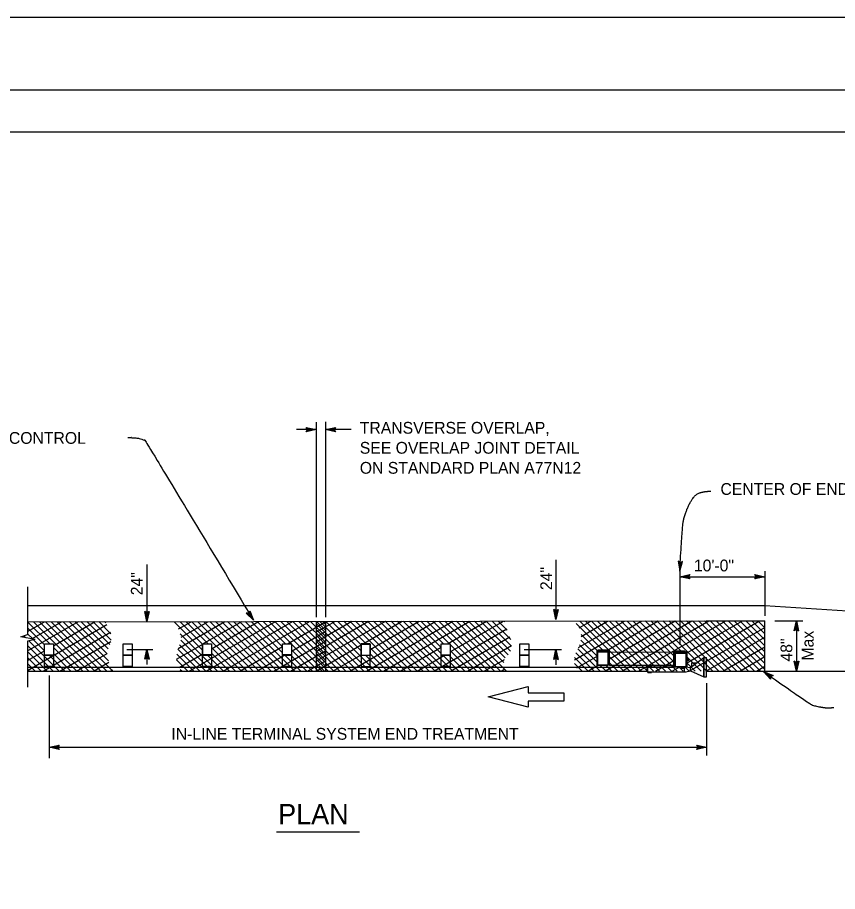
# Model space of a CAD drawing. Extents: x -893 to 867, y -474 to 712.
# Drawn here: x -363 to 125, y 192 to 712 of the extents above; entities that cross this region are included whole.
import ezdxf

# ---------------------------------------------------------------- set-up
doc = ezdxf.new("R2010")
doc.units = 0
for name, color, linetype in [('11 Undefined', 7, 'Continuous'), ('60 Nongeo Data', 7, 'Continuous'), ('border_PLOTTING-ELEMENTS', 7, 'Continuous'), ('border_rw_22x34_Cut_Lines', 7, 'Continuous'), ('border_SHEET', 7, 'Continuous'), ('pp_PRESENTATION', 7, 'Continuous'), ('tcd_BARRIER-CONC', 7, 'Continuous'), ('tcd_BARRIER-CONC-anno', 7, 'Continuous')]:
    doc.layers.add(name, color=color, linetype=linetype)

# ---------------------------------------------------------------- blocks, each defined once
blk = doc.blocks.new('AHT')
at = {"layer": '60 Nongeo Data'}
blk.add_lwpolyline([(-5.9055, 1.3189), (0, 0), (-5.9059, -1.3094), (-5.6957, -0.9602), (-1.3693, -0.0035), (-5.6968, 0.9693), (-5.4886, 0.6205), (-2.7193, 0.002), (-5.4858, -0.6114), (-5.2756, -0.2622), (-4.0791, 0.0031), (-5.2799, 0.2713), (-5.1181, 0), (-5.9059, -1.3094), (-5.1181, 0)], close=True, dxfattribs=at)

msp = doc.modelspace()

# ---------------------------------------------------------------- linework, layer by layer
at = {"layer": '11 Undefined'}
for p, q in [((-13.71, 323.38), (38.08, 353.28)), ((-3.69, 323.39), (48.12, 353.3)), ((6.33, 323.41), (58.16, 353.33)), ((34.38, 328.05), (78.23, 353.37)), ((34.38, 333.83), (68.19, 353.35)), ((34.87, 353.28), (64.67, 323.48)), ((38.4, 353.28), (68.2, 323.48)), ((41.93, 353.29), (71.74, 323.49)), ((45.46, 353.3), (75.27, 323.49)), ((48.99, 353.31), (78.8, 323.49)), ((52.51, 353.31), (81.44, 324.38)), ((56.04, 353.32), (81.44, 327.92)), ((59.57, 353.33), (81.44, 331.45)), ((63.1, 353.34), (81.44, 334.99)), ((66.63, 353.34), (81.44, 338.53)), ((70.16, 353.35), (81.45, 342.06)), ((73.68, 353.36), (81.45, 345.6)), ((77.21, 353.36), (81.45, 349.13)), ((80.74, 353.37), (81.45, 352.67)), ((-356.88, 335.43), (-326.68, 352.87)), ((-356.88, 346.98), (-346.81, 352.79)), ((-356.88, 352.76), (-343.7, 339.57)), ((-356.88, 323.89), (-309.77, 351.09)), ((-356.88, 349.22), (-346.77, 339.11)), ((-354.35, 342.66), (-336.75, 352.83)), ((-353.36, 352.77), (-323.99, 323.4)), ((-349.83, 352.78), (-320.44, 323.39)), ((-346.31, 352.79), (-316.9, 323.38)), ((-342.79, 352.81), (-313.35, 323.37)), ((-341.52, 338.53), (-316.62, 352.91)), ((-339.27, 352.82), (-309.8, 323.36)), ((-335.74, 352.83), (-306.26, 323.35)), ((-332.22, 352.85), (-308.84, 329.47)), ((-328.7, 352.86), (-309.6, 333.77)), ((-325.18, 352.87), (-308.92, 336.62)), ((-321.65, 352.89), (-307.96, 339.19)), ((-318.13, 352.9), (-307.11, 341.88)), ((-314.61, 352.91), (-307.32, 345.63)), ((-311.09, 352.93), (-310.29, 352.13)), ((-269.75, 352.78), (-252.69, 335.72)), ((-267.43, 336.8), (-239.6, 352.86)), ((-267.15, 348.5), (-259.7, 352.8)), ((-266.22, 352.79), (-252.69, 339.26)), ((-265.56, 343.65), (-249.65, 352.83)), ((-262.69, 352.8), (-249.47, 339.57)), ((-260.72, 323.35), (-209.46, 352.94)), ((-259.17, 352.81), (-229.77, 323.4)), ((-255.64, 352.82), (-226.24, 323.41)), ((-252.62, 339.57), (-229.55, 352.89)), ((-252.12, 352.83), (-222.71, 323.42)), ((-250.69, 323.37), (-199.41, 352.97)), ((-248.59, 352.84), (-219.18, 323.42)), ((-247.47, 336.77), (-219.5, 352.92)), ((-245.07, 352.85), (-215.65, 323.43)), ((-241.54, 352.86), (-212.12, 323.44)), ((-240.65, 323.38), (-189.36, 353)), ((-238.01, 352.86), (-208.59, 323.44)), ((-234.49, 352.87), (-205.06, 323.45)), ((-230.96, 352.88), (-201.53, 323.46)), ((-227.44, 352.89), (-198, 323.46)), ((-223.91, 352.9), (-205.25, 334.25)), ((-220.39, 352.91), (-205.25, 337.78)), ((-216.86, 352.92), (-203.61, 339.67)), ((-213.33, 352.93), (-200.07, 339.67)), ((-209.81, 352.94), (-180.36, 323.49)), ((-206.28, 352.95), (-179.8, 326.47)), ((-202.76, 352.96), (-179.8, 330.01)), ((-202.45, 339.67), (-179.31, 353.03)), ((-199.23, 352.97), (-179.8, 333.54)), ((-195.7, 352.98), (-179.8, 337.08)), ((-192.18, 352.99), (-179.8, 340.61)), ((-188.65, 353), (-179.8, 344.15)), ((-185.35, 329.27), (-144.14, 353.06)), ((-185.35, 335.05), (-154.16, 353.05)), ((-185.35, 340.82), (-164.18, 353.04)), ((-185.35, 346.59), (-174.2, 353.03)), ((-185.35, 352.37), (-184.21, 353.02)), ((-185.35, 351.78), (-157.06, 323.49)), ((-185.35, 348.25), (-160.59, 323.49)), ((-185.13, 353.01), (-179.8, 347.69)), ((-183.05, 353.02), (-153.52, 323.49)), ((-181.6, 353.02), (-179.8, 351.22)), ((-179.52, 353.02), (-149.98, 323.49)), ((-175.98, 353.03), (-158.53, 335.57)), ((-172.45, 353.03), (-158.53, 339.11)), ((-168.92, 353.04), (-155.35, 339.46)), ((-165.39, 353.04), (-135.84, 323.49)), ((-165.35, 323.5), (-114.09, 353.09)), ((-161.86, 353.04), (-132.3, 323.49)), ((-158.33, 353.05), (-128.77, 323.49)), ((-157.69, 339.46), (-134.12, 353.07)), ((-155.35, 323.49), (-104.07, 353.1)), ((-154.79, 353.05), (-125.23, 323.49)), ((-153.18, 336.29), (-124.1, 353.08)), ((-151.26, 353.05), (-121.7, 323.49)), ((-147.73, 353.06), (-118.16, 323.49)), ((-145.36, 323.49), (-94.05, 353.11)), ((-144.2, 353.06), (-114.62, 323.49)), ((-140.67, 353.06), (-111.09, 323.49)), ((-137.13, 353.07), (-107.55, 323.49)), ((-133.6, 353.07), (-104.02, 323.49)), ((-130.07, 353.08), (-110.96, 333.97)), ((-126.54, 353.08), (-110.96, 337.5)), ((-123.01, 353.08), (-109.59, 339.67)), ((-119.48, 353.09), (-106.06, 339.67)), ((-115.94, 353.09), (-86.34, 323.48)), ((-115.36, 323.49), (-71.99, 348.53)), ((-112.41, 353.09), (-82.8, 323.48)), ((-108.88, 353.1), (-79.26, 323.48)), ((-107.34, 339.67), (-84.03, 353.12)), ((-105.65, 334.87), (-74.01, 353.14)), ((-105.35, 353.1), (-75.73, 323.48)), ((-101.82, 353.11), (-72.19, 323.48)), ((-98.28, 353.11), (-73.79, 328.61)), ((-94.75, 353.11), (-72.98, 331.34)), ((-91.22, 353.12), (-71.19, 333.08)), ((-87.69, 353.12), (-69.85, 335.28)), ((-84.16, 353.12), (-69.22, 338.19)), ((-80.63, 353.13), (-69.64, 342.14)), ((-77.09, 353.13), (-71.74, 347.78)), ((-73.56, 353.14), (-73.2, 352.78)), ((-31.83, 330.24), (7.98, 353.22)), ((-30.73, 351.71), (-13.87, 334.84)), ((-29.4, 337.42), (-2.06, 353.2)), ((-28.89, 349.26), (-22.13, 353.16)), ((-28.64, 353.15), (1.11, 323.4)), ((-27.84, 344.09), (-12.09, 353.18)), ((-25.11, 353.15), (4.64, 323.4)), ((-21.58, 353.16), (8.17, 323.41)), ((-18.05, 353.17), (11.7, 323.41)), ((-14.52, 353.18), (15.24, 323.42)), ((-13.86, 334.84), (18.01, 353.24)), ((-11.87, 330.21), (28.05, 353.26)), ((-10.99, 353.18), (18.77, 323.42)), ((-7.47, 353.19), (22.3, 323.43)), ((-3.94, 353.2), (25.83, 323.43)), ((-0.41, 353.21), (29.36, 323.43)), ((3.12, 353.21), (28.36, 327.97)), ((6.65, 353.22), (28.36, 331.5)), ((10.17, 353.23), (29.31, 334.1)), ((13.7, 353.23), (32.84, 334.1)), ((17.23, 353.24), (47.02, 323.46)), ((20.76, 353.25), (50.55, 323.46)), ((24.29, 353.26), (54.08, 323.46)), ((27.82, 353.26), (57.61, 323.47)), ((31.34, 353.27), (61.14, 323.47)), ((36.4, 323.44), (81.45, 349.45)), ((-359.09, 344.36), (-357.98, 343.25)), ((-356.88, 345.68), (-353.76, 342.57)), ((-347.6, 323.47), (-307.67, 346.52)), ((-266.15, 345.64), (-243.88, 323.38)), ((-199.95, 335.34), (-179.8, 346.97)), ((-185.35, 344.71), (-164.13, 323.49)), ((-105.37, 323.49), (-70.16, 343.81)), ((-27.84, 345.28), (-17.4, 334.84)), ((46.42, 323.46), (81.45, 343.68)), ((-356.88, 341.21), (-356.7, 341.31)), ((-356.88, 338.61), (-341.72, 323.45)), ((-356.16, 341.43), (-338.17, 323.44)), ((-353.29, 342.1), (-346.77, 335.58)), ((-337.65, 323.44), (-307.29, 340.97)), ((-268.3, 330.52), (-252.69, 339.53)), ((-266.64, 339.06), (-250.94, 323.37)), ((-265.81, 341.77), (-247.41, 323.37)), ((-230.62, 323.4), (-205.25, 338.05)), ((-210.56, 323.44), (-179.8, 341.2)), ((-199.95, 339.55), (-183.89, 323.49)), ((-185.35, 341.18), (-167.67, 323.5)), ((-185.35, 323.5), (-158.53, 338.98)), ((-105.65, 339.26), (-89.87, 323.48)), ((-95.37, 323.48), (-69.15, 338.62)), ((-28.77, 339.14), (-17.93, 328.3)), ((-27.94, 341.85), (-17.93, 331.84)), ((56.44, 323.47), (81.44, 337.9)), ((-356.88, 329.66), (-346.77, 335.5)), ((-356.88, 335.08), (-345.26, 323.46)), ((-344.12, 332.93), (-334.63, 323.43)), ((-341.52, 337.39), (-327.53, 323.41)), ((-341.52, 333.86), (-331.08, 323.42)), ((-327.7, 323.41), (-309.58, 333.88)), ((-268.15, 333.5), (-258, 323.35)), ((-267.5, 336.39), (-254.47, 323.36)), ((-266.77, 325.63), (-252.69, 333.76)), ((-250.12, 333.15), (-240.35, 323.39)), ((-247.47, 337.57), (-233.3, 323.4)), ((-247.47, 334.03), (-236.82, 323.39)), ((-220.59, 323.42), (-203.91, 333.05)), ((-204.06, 333.05), (-194.48, 323.47)), ((-200.53, 323.46), (-179.8, 335.42)), ((-200.52, 333.05), (-190.95, 323.48)), ((-199.95, 336.02), (-187.42, 323.48)), ((-185.35, 337.64), (-171.2, 323.5)), ((-185.35, 334.1), (-174.74, 323.5)), ((-175.35, 323.5), (-158.53, 333.21)), ((-155.78, 332.82), (-146.45, 323.49)), ((-153.18, 337.3), (-139.38, 323.49)), ((-153.18, 333.76), (-142.91, 323.49)), ((-135.36, 323.49), (-110.96, 337.58)), ((-125.36, 323.49), (-108.97, 332.95)), ((-109.95, 332.95), (-100.48, 323.49)), ((-106.41, 332.95), (-96.94, 323.48)), ((-105.65, 335.72), (-93.41, 323.48)), ((-30.92, 334.22), (-20.08, 323.37)), ((-29.79, 336.63), (-16.55, 323.38)), ((-11.87, 332.85), (-2.42, 323.4)), ((34.38, 332.55), (43.49, 323.45)), ((-356.88, 331.54), (-348.81, 323.47)), ((-356.88, 328.01), (-352.36, 323.48)), ((-317.75, 323.38), (-308.6, 328.67)), ((-268.26, 330.08), (-261.53, 323.35)), ((-190.5, 323.48), (-179.8, 329.65)), ((-185.35, 330.57), (-178.27, 323.5)), ((-85.37, 323.48), (-73.39, 330.4)), ((-31.74, 331.5), (-23.61, 323.37)), ((-31.66, 327.89), (-27.14, 323.37)), ((-30.34, 325.33), (-17.93, 332.49)), ((-11.87, 329.31), (-5.95, 323.39)), ((16.36, 323.42), (28.36, 330.35)), ((34.38, 329.02), (39.95, 323.45)), ((66.46, 323.48), (81.44, 332.13)), ((-356.88, 324.47), (-355.9, 323.5)), ((-307.81, 323.35), (-306.28, 324.23)), ((-266.2, 324.48), (-265.06, 323.34)), ((-185.35, 327.03), (-181.81, 323.5)), ((-75.37, 323.48), (-73.16, 324.76)), ((-23.73, 323.37), (-17.49, 326.97)), ((-16.6, 326.97), (-13.01, 323.38)), ((-13.07, 326.97), (-9.48, 323.39)), ((26.38, 323.43), (30.92, 326.05)), ((30.28, 326.05), (32.89, 323.44)), ((33.81, 326.05), (36.42, 323.44)), ((76.48, 323.49), (81.44, 326.36))]:
    msp.add_line(p, q, dxfattribs=at)
for points in [[(-346.77, 339.57), (-341.52, 339.57), (-341.52, 332.93), (-346.77, 332.93), (-346.77, 339.57)], [(-252.69, 339.57), (-247.47, 339.57), (-247.47, 333.15), (-252.69, 333.15), (-252.69, 339.57)], [(-205.25, 339.67), (-199.95, 339.67), (-199.95, 333.05), (-205.25, 333.05), (-205.25, 339.67)], [(-158.53, 339.46), (-153.18, 339.46), (-153.18, 332.82), (-158.53, 332.82), (-158.53, 339.46)], [(-110.96, 339.67), (-105.65, 339.67), (-105.65, 332.95), (-110.96, 332.95), (-110.96, 339.67)], [(-17.93, 334.84), (-11.87, 334.84), (-11.87, 326.97), (-17.93, 326.97), (-17.93, 334.84)], [(28.36, 334.1), (34.38, 334.1), (34.38, 326.05), (28.36, 326.05), (28.36, 334.1)]]:
    msp.add_lwpolyline(points, dxfattribs=at)
at = {"layer": 'border_PLOTTING-ELEMENTS'}
for points in [[(-893.45, -474.04), (866.55, -474.04), (866.55, 711.96), (-893.45, 711.96)], [(-863.45, 668.96), (836.55, 668.96), (836.55, -431.04), (-863.45, -431.04)]]:
    msp.add_lwpolyline(points, close=True, dxfattribs=at)
at = {"layer": 'border_rw_22x34_Cut_Lines'}
msp.add_lwpolyline([(-863.45, 668.96), (836.55, 668.96), (836.55, -431.04), (-863.45, -431.04)], close=True, dxfattribs=at)
at = {"layer": 'border_SHEET'}
msp.add_line((-813.45, 643.96), (811.55, 643.96), dxfattribs=at)
at = {"layer": 'pp_PRESENTATION'}
for p, q in [((-83.12, 308.07), (-59.21, 314.21)), ((-59.21, 314.21), (-59.21, 310.57)), ((-59.22, 301.93), (-83.12, 308.07)), ((-59.21, 310.57), (-38.12, 310.57)), ((-38.12, 310.57), (-38.12, 308.07)), ((-38.12, 308.07), (-38.12, 305.57)), ((-38.12, 305.57), (-59.22, 305.57)), ((-59.22, 305.57), (-59.22, 301.93))]:
    msp.add_line(p, q, dxfattribs=at)
at = {"layer": 'tcd_BARRIER-CONC'}
for p, q in [((-356.82, 362.53), (81.45, 362.53)), ((81.45, 362.53), (217.19, 353.44)), ((-356.88, 352.76), (46.55, 353.37)), ((46.55, 353.37), (81.45, 353.37)), ((81.44, 323.5), (81.45, 353.37)), ((-185.35, 353.02), (-185.35, 323.5)), ((-179.8, 353.03), (-179.8, 323.5)), ((-11.26, 335.52), (-18.56, 335.53)), ((-18.56, 335.53), (-18.56, 326.8)), ((-10.89, 335.9), (-17.96, 335.9)), ((-17.96, 335.9), (-17.96, 335.53)), ((-11.26, 326.8), (-11.26, 335.52)), ((-10.88, 326.8), (-10.89, 335.9)), ((-10.89, 334.93), (27.14, 334.74)), ((27.14, 335.33), (27.13, 326.01)), ((33.84, 335.33), (27.14, 335.33)), ((35.03, 334.73), (27.73, 334.73)), ((27.73, 334.73), (27.73, 326.01)), ((33.84, 335.33), (33.84, 334.73)), ((35.03, 334.73), (35.03, 325.89)), ((35.01, 329.68), (35.01, 330.77)), ((37.25, 325.57), (45.05, 331.49)), ((37.73, 328.29), (40.84, 328.29)), ((37.73, 328.29), (37.73, 325.93)), ((45.05, 320.07), (45.05, 331.49)), ((45.05, 331.49), (46.8, 331.49)), ((45.31, 320.07), (45.31, 331.49)), ((46.8, 320.07), (46.8, 331.49)), ((-356.88, 325.73), (27.11, 325.73)), ((-356.88, 323.5), (11.5, 323.5)), ((-10.88, 326.93), (27.13, 326.92)), ((11.5, 325.59), (11.92, 326.42)), ((11.5, 323.5), (11.5, 325.59)), ((11.5, 323.5), (11.92, 322.66)), ((11.92, 326.42), (14.01, 326.42)), ((11.92, 323.08), (11.92, 326)), ((11.92, 326), (34.56, 326)), ((11.92, 323.08), (34.56, 323.08)), ((11.92, 322.66), (14.01, 322.66)), ((14.01, 326), (14.01, 326.42)), ((14.01, 322.66), (14.01, 323.08)), ((31.93, 326), (31.93, 325.27)), ((31.93, 325.27), (33.4, 325.27)), ((33.4, 325.27), (33.4, 326)), ((33.61, 323.08), (33.61, 326)), ((34.33, 326), (37.25, 325.57)), ((34.33, 323.08), (37.25, 323.51)), ((37.25, 323.51), (37.25, 325.57)), ((37.25, 323.51), (45.05, 320.07)), ((46.8, 323.5), (249.15, 323.5)), ((45.05, 320.07), (46.8, 320.07))]:
    msp.add_line(p, q, dxfattribs=at)
for points in [[(-346.87, 339.68), (-341.45, 339.68), (-341.45, 332.91), (-346.87, 332.91)], [(-300.04, 339.72), (-294.63, 339.72), (-294.63, 332.95), (-300.04, 332.95)], [(-252.86, 339.72), (-247.45, 339.72), (-247.45, 332.96), (-252.86, 332.96)], [(-205.32, 339.74), (-199.9, 339.74), (-199.9, 332.98), (-205.32, 332.98)], [(-111, 339.67), (-105.58, 339.67), (-105.58, 332.9), (-111, 332.9)], [(-64.22, 339.7), (-58.8, 339.7), (-58.8, 332.94), (-64.22, 332.94)], [(-346.87, 332.91), (-341.45, 332.91), (-341.45, 326.15), (-346.87, 326.15)], [(-300.04, 332.95), (-294.63, 332.95), (-294.63, 326.19), (-300.04, 326.19)], [(-252.86, 332.96), (-247.45, 332.96), (-247.45, 326.19), (-252.86, 326.19)], [(-205.32, 332.98), (-199.9, 332.98), (-199.9, 326.21), (-205.32, 326.21)], [(-111, 332.9), (-105.58, 332.9), (-105.58, 326.14), (-111, 326.14)], [(-64.22, 332.94), (-58.8, 332.94), (-58.8, 326.17), (-64.22, 326.17)], [(-17.96, 334.93), (-11.86, 334.93), (-11.85, 326.8), (-17.96, 326.8)], [(28.33, 334.14), (34.43, 334.13), (34.44, 326.01), (28.33, 326.01)]]:
    msp.add_lwpolyline(points, close=True, dxfattribs=at)
for points in [[(-153.18, 332.89), (-153.12, 332.89), (-153.12, 339.65), (-158.54, 339.65), (-158.54, 332.89), (-158.53, 332.89)], [(-158.53, 332.89), (-158.53, 339.46), (-153.18, 339.46), (-153.18, 332.89)], [(-158.53, 332.89), (-158.54, 332.89), (-158.54, 326.12), (-153.12, 326.12), (-153.12, 332.89), (-153.18, 332.89)], [(-153.18, 332.89), (-153.18, 332.82), (-158.53, 332.82), (-158.53, 332.89)], [(35.01, 329.68), (35.48, 329.69), (35.48, 330.77), (35.01, 330.77)], [(35.48, 329.92), (36.15, 329.92), (36.15, 330.55), (35.48, 330.55)]]:
    msp.add_lwpolyline(points, dxfattribs=at)
at = {"layer": 'tcd_BARRIER-CONC-anno'}
for p, q in [((-185.35, 471.36), (-185.35, 355.42)), ((-179.72, 471.55), (-179.72, 355.42)), ((-185.35, 467.02), (-197.08, 467.02)), ((-164.41, 467.02), (-179.72, 467.02)), ((-285.92, 386.87), (-285.92, 352.91)), ((-42.8, 389.56), (-42.8, 354.06)), ((30.84, 382.77), (30.84, 339.11)), ((30.84, 379.52), (81.44, 379.52)), ((81.44, 382.77), (81.44, 356.24)), ((-356.88, 373.5), (-356.88, 345.11)), ((87.25, 353.37), (104.01, 353.37)), ((100.2, 353.37), (100.2, 323.5)), ((-360.95, 343.73), (-356.88, 345.11)), ((-352.29, 342.33), (-360.95, 343.73)), ((-352.29, 342.33), (-356.88, 341.27)), ((-356.88, 341.27), (-356.88, 313.91)), ((-297.93, 336.36), (-282.34, 336.36)), ((-285.92, 336.36), (-285.92, 327.29)), ((-61.62, 336.35), (-39.49, 336.35)), ((-42.81, 336.35), (-42.81, 327.27)), ((-343.99, 320.83), (-343.99, 271.6)), ((46.79, 316.33), (46.79, 273.37)), ((-343.99, 278.18), (46.79, 278.18)), ((-208.96, 227.85), (-159.47, 227.85))]:
    msp.add_line(p, q, dxfattribs=at)
for points in [[(-191.25, 468.34), (-185.35, 467.02), (-191.25, 465.71), (-191.04, 466.06), (-186.72, 467.02), (-191.04, 467.99), (-190.83, 467.64), (-188.07, 467.02), (-190.83, 466.41), (-190.62, 466.76), (-189.42, 467.02), (-190.63, 467.29), (-190.46, 467.02), (-191.25, 465.71), (-190.46, 467.02)], [(-173.82, 465.7), (-179.72, 467.02), (-173.82, 468.33), (-174.03, 467.98), (-178.35, 467.03), (-174.02, 466.05), (-174.23, 466.4), (-177, 467.02), (-174.24, 467.63), (-174.45, 467.28), (-175.64, 467.02), (-174.44, 466.75), (-174.6, 467.02), (-173.82, 468.33), (-174.6, 467.02)], [(29.85, 388.74), (30.84, 382.77), (32.48, 388.59), (32.12, 388.4), (30.92, 384.14), (30.19, 388.51), (30.53, 388.28), (30.99, 385.48), (31.76, 388.21), (31.4, 388.02), (31.06, 386.84), (30.86, 388.06), (31.12, 387.88), (32.48, 388.59), (31.12, 387.88)], [(36.75, 378.2), (30.84, 379.52), (36.75, 380.83), (36.54, 380.48), (32.21, 379.52), (36.54, 378.55), (36.33, 378.9), (33.56, 379.51), (36.33, 380.13), (36.12, 379.78), (34.92, 379.51), (36.12, 379.25), (35.96, 379.52), (36.75, 380.83), (35.96, 379.52)], [(75.54, 380.84), (81.44, 379.52), (75.54, 378.21), (75.75, 378.56), (80.08, 379.51), (75.75, 380.49), (75.96, 380.14), (78.73, 379.52), (75.96, 378.91), (76.17, 379.25), (77.37, 379.52), (76.16, 379.79), (76.33, 379.52), (75.54, 378.21), (76.33, 379.52)], [(-284.6, 358.81), (-285.92, 352.91), (-287.23, 358.81), (-286.88, 358.6), (-285.92, 354.28), (-284.95, 358.61), (-285.3, 358.4), (-285.92, 355.63), (-286.53, 358.39), (-286.18, 358.18), (-285.92, 356.99), (-285.65, 358.19), (-285.92, 358.03), (-287.23, 358.81), (-285.92, 358.03)], [(-41.49, 359.97), (-42.8, 354.06), (-44.11, 359.97), (-43.76, 359.76), (-42.81, 355.43), (-41.84, 359.76), (-42.18, 359.55), (-42.8, 356.78), (-43.42, 359.55), (-43.07, 359.34), (-42.8, 358.14), (-42.53, 359.34), (-42.8, 359.18), (-44.11, 359.97), (-42.8, 359.18)], [(-287.24, 330.45), (-285.92, 336.36), (-284.61, 330.45), (-284.96, 330.66), (-285.92, 334.99), (-286.89, 330.66), (-286.54, 330.87), (-285.92, 333.64), (-285.31, 330.87), (-285.66, 331.08), (-285.92, 332.28), (-286.19, 331.08), (-285.92, 331.24), (-284.61, 330.45), (-285.92, 331.24)], [(-44.12, 330.44), (-42.81, 336.35), (-41.5, 330.44), (-41.84, 330.65), (-42.8, 334.98), (-43.77, 330.65), (-43.43, 330.86), (-42.81, 333.63), (-42.19, 330.86), (-42.54, 331.07), (-42.81, 332.27), (-43.08, 331.07), (-42.81, 331.23), (-41.5, 330.44), (-42.81, 331.23)], [(84.76, 318.66), (80.66, 323.12), (86.26, 320.82), (85.89, 320.65), (81.79, 322.34), (84.78, 319.07), (84.81, 319.47), (82.89, 321.56), (85.51, 320.49), (85.14, 320.32), (84.01, 320.78), (84.84, 319.88), (84.86, 320.19), (86.26, 320.82), (84.86, 320.19)], [(-338.08, 276.86), (-343.99, 278.18), (-338.08, 279.49), (-338.29, 279.14), (-342.62, 278.18), (-338.29, 277.21), (-338.5, 277.56), (-341.27, 278.18), (-338.5, 278.79), (-338.71, 278.44), (-339.91, 278.18), (-338.71, 277.91), (-338.87, 278.18), (-338.08, 279.49), (-338.87, 278.18)], [(40.89, 279.5), (46.79, 278.18), (40.89, 276.87), (41.1, 277.22), (45.42, 278.18), (41.1, 279.15), (41.3, 278.8), (44.07, 278.18), (41.31, 277.57), (41.52, 277.92), (42.71, 278.18), (41.51, 278.45), (41.67, 278.18), (40.89, 276.87), (41.67, 278.18)]]:
    msp.add_lwpolyline(points, close=True, dxfattribs=at)
for points in [[(-297.33, 462.24), (-292.89, 462.24), (-287.67, 461.2), (-285.85, 458.85), (-222.61, 353.7)], [(30.84, 382.77), (32.14, 406.44), (33.4, 416.21), (39.16, 428.12), (45.42, 430.38), (49.3, 430.38)], [(80.66, 323.12), (105.5, 305.84), (109.57, 303.17), (113.22, 302.33), (119.25, 301.35), (122.48, 301.91)]]:
    msp.add_open_spline(points, degree=2, dxfattribs=at)

# ---------------------------------------------------------------- block references
for p, rotation in [((-222.61, 353.7), -55.75713950101393), ((100.2, 353.37), 90), ((100.2, 323.5), -90)]:
    msp.add_blockref('AHT', p, dxfattribs=dict(at, rotation=rotation))

# ---------------------------------------------------------------- texts
for s, height, p in [('TRANSVERSE OVERLAP,', 7, (-159.38, 464.57)), ('EDGE OF VEGETATION CONTROL', 7, (-475.64, 458.54)), ('SEE OVERLAP JOINT DETAIL', 7, (-159.38, 452.67)), ('ON STANDARD PLAN A77N12', 7, (-159.38, 440.77)), ('CENTER OF END POST', 7, (55.02, 428.18)), ('10\'-0"', 7, (39.22, 382.72)), ('IN-LINE TERMINAL SYSTEM END TREATMENT', 7, (-271.39, 282.66)), ('PLAN', 12, (-207.91, 232.45))]:
    msp.add_text(s, height=height, dxfattribs=at).set_placement(p)
for s, p in [('24"', (-45.05, 371.6)), ('24"', (-288.46, 368.53)), ('Max', (110.37, 329.73)), ('48"', (97.73, 329.13))]:
    msp.add_text(s, height=7, rotation=90, dxfattribs=at).set_placement(p)

doc.saveas('drawing.dxf')
